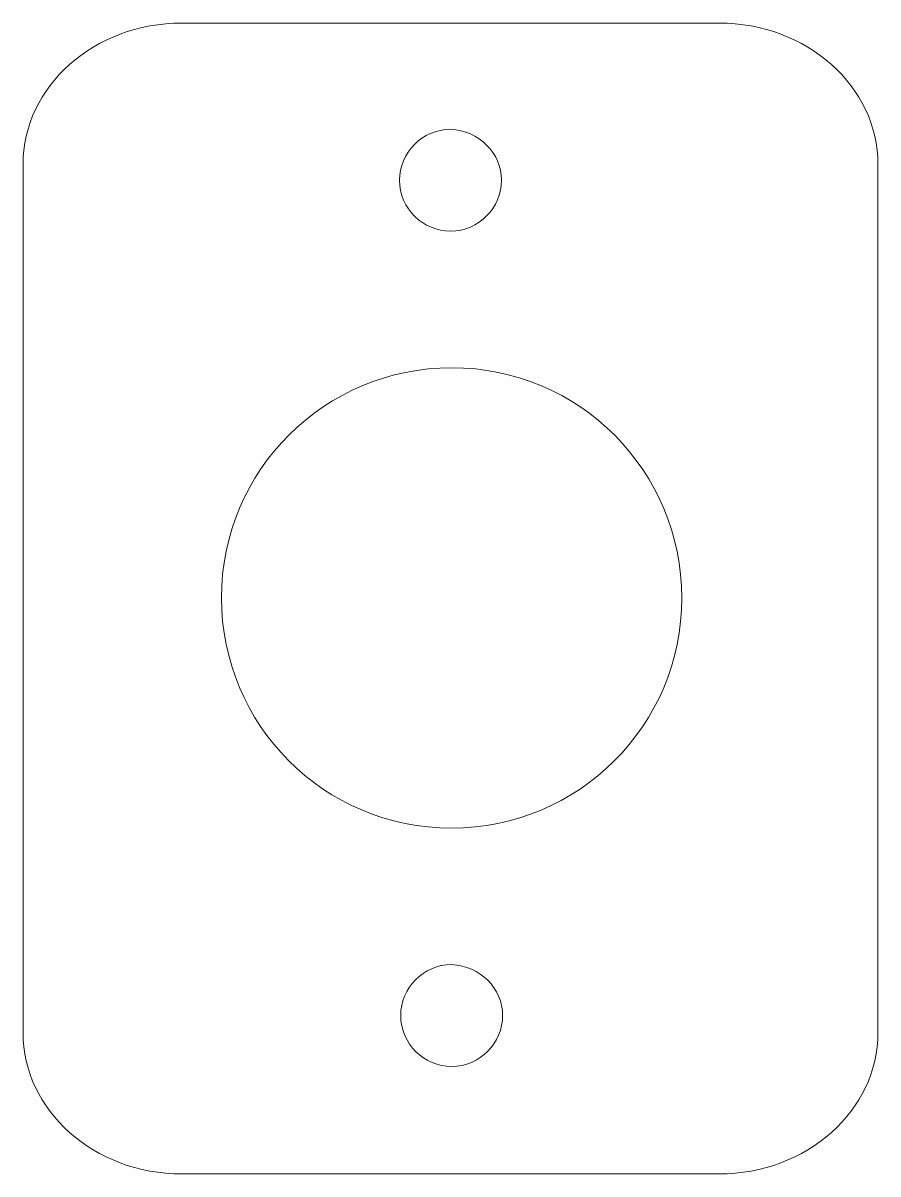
# Model space of a CAD drawing. Header units: millimetres. Extents: x 92.3 to 118.3, y 131 to 166.
import ezdxf

# ---------------------------------------------------------------- set-up
doc = ezdxf.new("R2010")
doc.units = ezdxf.units.MM
doc.header["$MEASUREMENT"] = 0
doc.layers.add('Layer 1', color=7, linetype='Continuous')

# ---------------------------------------------------------------- blocks, each defined once
blk = doc.blocks.new('block 2')
at = {"layer": 'Layer 1', "lineweight": 0}
blk.add_open_spline([(106.854, 161.237), (106.854, 160.408), (106.169, 159.687), (105.304, 159.687), (104.475, 159.687), (103.754, 160.372), (103.754, 161.237), (103.754, 162.066), (104.439, 162.787), (105.304, 162.787), (106.169, 162.751), (106.854, 162.066), (106.854, 161.237)], degree=3, knots=[0, 0, 0, 0, 1, 1, 1, 2, 2, 2, 3, 3, 3, 4, 4, 4, 4], dxfattribs=at)
blk = doc.blocks.new('block 3')
at = {"layer": 'Layer 1', "lineweight": 0}
blk.add_open_spline([(106.889, 135.837), (106.889, 135.008), (106.205, 134.287), (105.339, 134.287), (104.51, 134.287), (103.789, 134.972), (103.789, 135.837), (103.789, 136.666), (104.474, 137.387), (105.339, 137.387), (106.205, 137.351), (106.889, 136.666), (106.889, 135.837)], degree=3, knots=[0, 0, 0, 0, 1, 1, 1, 2, 2, 2, 3, 3, 3, 4, 4, 4, 4], dxfattribs=at)
blk = doc.blocks.new('block 4')
at = {"layer": 'Layer 1', "lineweight": 0}
blk.add_open_spline([(118.304, 135.32), (118.304, 132.958), (116.144, 131.02), (113.47, 131.02), (113.47, 131.02), (97.138, 131.02), (97.138, 131.02), (94.465, 131.02), (92.304, 132.958), (92.304, 135.32), (92.304, 135.32), (92.304, 161.719), (92.304, 161.719), (92.304, 164.081), (94.465, 166.019), (97.138, 166.019), (97.138, 166.019), (113.47, 166.019), (113.47, 166.019), (116.144, 166.019), (118.304, 164.081), (118.304, 161.719), (118.304, 161.719), (118.304, 135.32), (118.304, 135.32)], degree=3, knots=[0, 0, 0, 0, 1, 1, 1, 2, 2, 2, 3, 3, 3, 4, 4, 4, 5, 5, 5, 6, 6, 6, 7, 7, 7, 8, 8, 8, 8], dxfattribs=at)
blk = doc.blocks.new('block 5')
at = {"layer": 'Layer 1', "lineweight": 0}
blk.add_open_spline([(112.339, 148.537), (112.339, 144.648), (109.193, 141.537), (105.34, 141.537), (101.451, 141.537), (98.339, 144.684), (98.339, 148.537), (98.339, 152.426), (101.486, 155.537), (105.34, 155.537), (109.229, 155.537), (112.339, 152.39), (112.339, 148.537)], degree=3, knots=[0, 0, 0, 0, 1, 1, 1, 2, 2, 2, 3, 3, 3, 4, 4, 4, 4], dxfattribs=at)

msp = doc.modelspace()

# ---------------------------------------------------------------- block references
at = {"layer": 'Layer 1'}
for name in ['block 4', 'block 2', 'block 5', 'block 3']:
    msp.add_blockref(name, (0, 0), dxfattribs=at)

doc.saveas('drawing.dxf')
